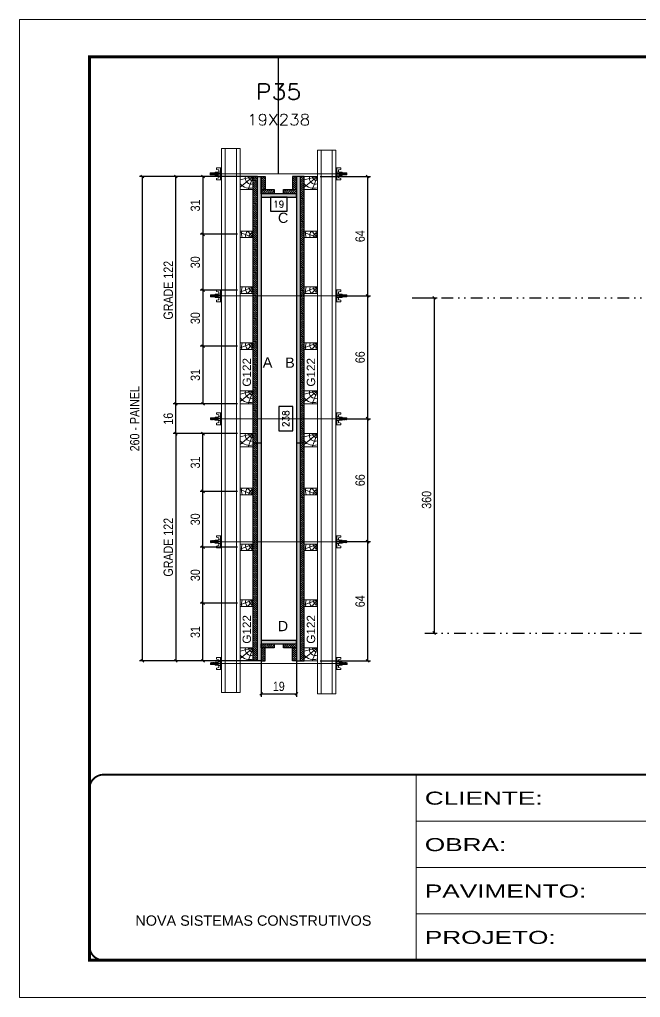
# Model space of a CAD drawing. Extents: x 2949 to 9203, y -16089 to 12527.
# Drawn here: x 6133 to 6799, y -10346 to -9296 of the extents above; entities that cross this region are included whole.
import ezdxf
from ezdxf.enums import TextEntityAlignment as Align

# ---------------------------------------------------------------- set-up
doc = ezdxf.new("R2010")
doc.units = 0
for name, pattern in [('CONTINUO', [0]), ('DASHED', [0.75, 0.5, -0.25]), ('DIVIDE2', [0.625, 0.25, -0.125, 0, -0.125, 0, -0.125]), ('HIDDEN', [0.375, 0.25, -0.125])]:
    doc.linetypes.add(name, pattern=pattern)
for name, color, linetype in [('CHAPA', 1, 'Continuous'), ('COTA', 241, 'Continuous'), ('Cota Seção (2x)', 4, 'Continuous'), ('cotas', 4, 'Continuous'), ('MEIO_PONT', 93, 'Continuous'), ('Nível', 160, 'Continuous'), ('Painéis', 200, 'Continuous'), ('SARRAFO', 251, 'Continuous'), ('Texto de Titulo', 7, 'Continuous'), ('Texto Qtd Sarr', 242, 'Continuous'), ('TEXTO_GERAL', 7, 'Continuous')]:
    doc.layers.add(name, color=color, linetype=linetype)
for name, color, linetype, lineweight in [('Folhas', 255, 'Continuous', 9), ('Hachura', 251, 'Continuous', 9), ('Madeira', 126, 'Continuous', 18), ('Perfil Metálico', 224, 'Continuous', 18), ('SARRAFO DE PRESSAO', 251, 'DASHED', 9), ('Texto Seção', 7, 'Continuous', 15)]:
    doc.layers.add(name, color=color, linetype=linetype, lineweight=lineweight)
doc.styles.add('ARIAL', font='arial.ttf')
doc.styles.add('COTA TECNICA', font='techl___.ttf', dxfattribs={"height": 10})
doc.styles.add('COTA TECNICA 2X', font='techl___.ttf', dxfattribs={"height": 10})
doc.styles.add('ROMANS', font='romans.shx')
doc.styles.add('SANSSERIF', font='sas_____.pfb')
doc.styles.add('Tecnologia', font='')
doc.styles.get('Tecnologia').set_extended_font_data('Forgotten Futurist')
doc.dimstyles.new('PAINEL', dxfattribs={"dimtxt": 10, "dimasz": 3, "dimexe": 3, "dimexo": 3, "dimgap": 3, "dimtad": 1, "dimdec": 1, "dimzin": 12, "dimdsep": 46, "dimtxsty": 'COTA TECNICA', "dimblk1": 'OBLIQUE', "dimblk2": 'OBLIQUE', "dimsah": 1, "dimcen": 0.9, "dimclrd": 4, "dimclre": 4, "dimclrt": 240, "dimadec": 1, "dimazin": 3, "dimtfac": 1, "dimtdec": 1, "dimtmove": 0, "dimatfit": 3, "dimfxl": 1, "dimtolj": 1, "dimtzin": 12, "dimarcsym": 0})
doc.dimstyles.new('SECAO PILAR', dxfattribs={"dimtxt": 10, "dimasz": 3, "dimexe": 3, "dimexo": 3, "dimgap": 3, "dimtad": 1, "dimdec": 1, "dimlfac": 0.5, "dimzin": 12, "dimdsep": 46, "dimtxsty": 'COTA TECNICA 2X', "dimblk1": 'OBLIQUE', "dimblk2": 'OBLIQUE', "dimsah": 1, "dimcen": 0.9, "dimclrd": 256, "dimclre": 256, "dimclrt": 256, "dimadec": 1, "dimazin": 3, "dimtfac": 1, "dimtdec": 1, "dimtmove": 0, "dimatfit": 3, "dimfxl": 1, "dimtolj": 1, "dimtzin": 12, "dimarcsym": 0})
doc.dimstyles.new('SECÇÃO 2', dxfattribs={"dimtxt": 7, "dimasz": 6, "dimexe": 0.18, "dimexo": 2, "dimgap": -4, "dimtad": 3, "dimdec": 1, "dimlfac": 0.5, "dimzin": 12, "dimdsep": 46, "dimtxsty": 'ROMANS', "dimblk": 'ARCHTICK', "dimcen": 0.09, "dimse1": 1, "dimse2": 1, "dimsd1": 1, "dimsd2": 1, "dimclrd": 180, "dimclre": 5, "dimclrt": 1, "dimadec": 0, "dimazin": 3, "dimtfac": 1, "dimtdec": 1, "dimtofl": 0, "dimtmove": 0, "dimatfit": 3, "dimldrblk": 'ARCHTICK', "dimfxl": 1, "dimtolj": 1, "dimtzin": 0, "dimarcsym": 0})
pattern_1 = [(135, (-16499.8511, -340.8709), (-1.12253202, -1.12253202), [])]
pattern_2 = [(135, (-16508.2511, -475.8907), (-1.12253202, -1.12253202), [])]

# ---------------------------------------------------------------- blocks, each defined once
blk = doc.blocks.new('9999999999')
at = {"color": 30, "linetype": 'CONTINUO'}
for p, q in [((98564.6, 34230.2), (98564.6, 34429.4)), ((98564.6, 34379.6), (99584, 34379.6)), ((98564.6, 34329.8), (99488, 34329.8)), ((98564.6, 34280), (99488, 34280))]:
    blk.add_line(p, q, dxfattribs=at)
at = {"color": 30, "linetype": 'CONTINUO', "const_width": 2}
blk.add_lwpolyline([(99584, 34230.2), (99584, 34414.4, 0.414214), (99569, 34429.4), (98229, 34429.4, 0.414214), (98214, 34414.4), (98214, 34245.2, 0.414214), (98229, 34230.2), (99584, 34230.2)], format="xyb", dxfattribs=at)
at = {"layer": 'Folhas'}
blk.add_lwpolyline([(98139, 34190.2), (99624, 34190.2), (99624, 35240.2), (98139, 35240.2)], close=True, dxfattribs=at)
at = {"layer": 'Folhas', "color": 30, "const_width": 3}
blk.add_lwpolyline([(98214, 34230.2), (99584, 34230.2), (99584, 35200.2), (98214, 35200.2)], close=True, dxfattribs=at)
at = {"color": 7, "linetype": 'Continuous', "ltscale": 5, "style": 'ARIAL'}
blk.add_text('NOVA SISTEMAS CONSTRUTIVOS', height=11.059, dxfattribs=at).set_placement((98263.2, 34267.2))
at = {"layer": 'Folhas', "color": 7, "style": 'Tecnologia', "width": 1.5}
for s, p in [('CLIENTE:', (98573.7, 34397.2)), ('OBRA:', (98573.7, 34347.3)), ('PAVIMENTO:', (98573.7, 34297.5)), ('PROJETO:', (98573.7, 34247.7))]:
    blk.add_text(s, height=14, dxfattribs=at).set_placement(p)
blk = doc.blocks.new('titulo1')
at = {"layer": 'Defpoints', "color": 252, "linetype": 'HIDDEN', "ltscale": 2}
blk.add_line((0, 0), (0, 125), dxfattribs=at)
at = {"layer": 'Defpoints', "style": 'ROMANS', "oblique": 15}
blk.add_attdef('FOLHA', text='', height=10, dxfattribs=at).set_placement((0, 15.6), align=Align.MIDDLE_CENTER)
at = {"layer": 'Texto Qtd Sarr', "color": 3, "style": 'ROMANS', "oblique": 15}
for tag, height, p in [('TITULO', 17, (0, 71.4)), ('SEÇÃO', 12, (0, 41.5))]:
    blk.add_attdef(tag, text='', height=height, dxfattribs=at).set_placement(p, align=Align.MIDDLE_CENTER)
blk = doc.blocks.new('*D2625')
at = {"layer": 'Cota Seção (2x)', "color": 180, "lineweight": -2, "transparency": 16777216}
for p, q in [((6419.6, -9487), (6401.6, -9487)), ((6401.6, -9487), (6401.6, -9502)), ((6419.6, -9502), (6419.6, -9487)), ((6401.6, -9502), (6419.6, -9502))]:
    blk.add_line(p, q, dxfattribs=at)
at = {"layer": 'Defpoints', "color": 0, "transparency": 16777216}
for p in [(6391.6, -9504.1), (6391.6, -9506), (6429.6, -9504.1)]:
    blk.add_point(p, dxfattribs=at)
at = {"layer": 'Cota Seção (2x)', "color": 1, "transparency": 16777216, "insert": (6410.6, -9494.5), "char_height": 7, "attachment_point": 5, "style": 'ROMANS'}
blk.add_mtext('\\A1;19', dxfattribs=at)
blk = doc.blocks.new('_ArchTick')
at = {"color": 0, "linetype": 'ByBlock', "const_width": 0.15}
blk.add_lwpolyline([(-0.5, -0.5), (0.5, 0.5)], dxfattribs=at)
blk = doc.blocks.new('_Oblique')
at = {"color": 0, "linetype": 'ByBlock', "lineweight": -2}
blk.add_line((-0.5, -0.5), (0.5, 0.5), dxfattribs=at)
blk = doc.blocks.new('*D2626')
at = {"layer": 'COTA', "lineweight": -2, "transparency": 16777216}
for p, q in [((6387.9, -9464.8), (6261.2, -9464.8)), ((6264.2, -9464.8), (6264.2, -9984.8)), ((6387.9, -9984.8), (6261.2, -9984.8))]:
    blk.add_line(p, q, dxfattribs=at)
at = {"layer": 'Defpoints', "color": 0, "transparency": 16777216}
for p in [(6390.9, -9464.8), (6264.2, -9984.8), (6390.9, -9984.8)]:
    blk.add_point(p, dxfattribs=at)
at = {"layer": 'COTA', "lineweight": -2, "transparency": 16777216, "xscale": 3, "yscale": 3, "zscale": 3}
for p, rotation in [((6264.2, -9464.8), 90), ((6264.2, -9984.8), 270)]:
    blk.add_blockref('_Oblique', p, dxfattribs=dict(at, rotation=rotation))
at = {"layer": 'COTA', "transparency": 16777216, "insert": (6256.1, -9724.8), "char_height": 10, "attachment_point": 5, "rotation": 90, "style": 'COTA TECNICA 2X'}
blk.add_mtext('\\A1;260 - PAINEL', dxfattribs=at)
blk = doc.blocks.new('C')
at = {"layer": 'Hachura', "color": 0}
for p, q in [((0, 3.22), (0, -3.22)), ((0.45, 3.22), (0, 3.22)), ((0.46, 3.16), (0, 3.16)), ((0.46, 3.05), (0, 3.05)), ((0.46, 2.88), (0, 2.88)), ((0, 2.75), (0, -1.16)), ((0.46, 2.65), (0, 2.65)), ((0.46, 2.23), (0, 2.23)), ((0.46, 1.51), (0, 1.51)), ((0.39, 0.49), (0.17, 0.49)), ((0.45, -3.23), (0.45, 3.22)), ((0.45, 3.22), (2.58, 3.22)), ((1.74, 0.97), (0.45, 0.97)), ((1.45, 0.1), (0.45, 0.1)), ((1.35, 1.94), (1.35, 0.96)), ((2.58, 2.39), (1.47, 2.09)), ((1.74, -0.97), (1.74, 0.97)), ((1.74, 0.97), (1.74, 0.84)), ((1.74, 0.97), (1.74, 0.84)), ((1.74, 0.84), (3.35, 0.84)), ((3.35, 0.45), (1.74, 0.45)), ((2.58, 3.22), (2.58, 2.39)), ((3.32, 0.84), (3.32, -0.84)), ((3.35, 0.84), (3.35, -0.84)), ((3.68, 0.45), (3.35, 0.45)), ((3.84, -0.52), (3.35, 0.45)), ((3.35, 0.06), (3.67, -0.57)), ((3.68, 0.45), (4.16, -0.52)), ((3.72, 0.5), (4.25, -0.57)), ((4.37, -0.55), (3.83, 0.53)), ((4.15, 0.45), (3.93, 0.45)), ((4.42, -0.52), (3.93, 0.45)), ((4.15, 0.45), (4.26, 0.45)), ((4.26, 0.45), (4.74, -0.52)), ((4.3, 0.5), (4.83, -0.57)), ((4.95, -0.55), (4.41, 0.53)), ((4.51, 0.45), (4.84, 0.45)), ((5, -0.52), (4.51, 0.45)), ((4.84, 0.45), (5.32, -0.52)), ((4.88, 0.5), (5.41, -0.57)), ((5.53, -0.55), (4.99, 0.53)), ((5.58, -0.52), (5.09, 0.45)), ((5.42, 0.45), (5.09, 0.45)), ((5.58, -0.52), (5.09, 0.45)), ((5.42, 0.45), (5.74, -0.19)), ((5.46, 0.5), (5.74, -0.07)), ((5.74, 0.19), (5.57, 0.53)), ((5.74, 0.32), (5.68, 0.45)), ((5.68, 0.45), (5.74, 0.45)), ((5.74, 0.45), (5.9, 0.29)), ((5.74, 0.45), (5.74, -0.52)), ((5.9, -0.36), (5.9, 0.29)), ((0.45, 0), (0, 0)), ((0.46, -1.52), (0, -1.52)), ((0.46, -2.23), (0, -2.23)), ((0.46, -2.65), (0, -2.65)), ((0.46, -2.88), (0, -2.88)), ((0.46, -3.05), (0, -3.05)), ((0.46, -3.16), (0, -3.16)), ((0, -3.22), (2.57, -3.22)), ((0.08, -0.48), (0.29, -0.48)), ((0.29, -0.48), (0.4, -0.48)), ((0.45, 0), (0.45, -0.97)), ((0.45, -0.16), (1.45, -0.16)), ((0.45, -0.65), (0.45, -0.32)), ((0.45, -3.23), (0.45, -0.65)), ((0.45, -0.97), (1.74, -0.97)), ((1.35, -1.94), (1.35, -0.97)), ((2.58, -2.39), (1.47, -2.1)), ((3.35, -0.32), (1.74, -0.32)), ((3.35, -0.84), (1.74, -0.84)), ((2.58, -3.23), (2.58, -2.39)), ((3.35, -0.07), (3.58, -0.52)), ((3.35, -0.52), (3.58, -0.52)), ((3.84, -0.52), (4.16, -0.52)), ((4.42, -0.52), (4.74, -0.52)), ((4.63, -0.52), (4.74, -0.52)), ((5, -0.52), (5.32, -0.52)), ((5.58, -0.52), (5.74, -0.52)), ((5.74, -0.52), (5.9, -0.36)), ((5.74, -0.52), (5.74, -0.52))]:
    blk.add_line(p, q, dxfattribs=at)
for centre, radius, start, end in [((1.52, 1.94), 0.161, 104.7436, 180), ((1.44, -0.03), 0.129, 272.695, 87.305), ((3.81, 0.39), 0.143, 25.5688, 154.4312), ((4.39, 0.39), 0.143, 25.5688, 154.4312), ((4.97, 0.39), 0.143, 25.5688, 154.4312), ((5.55, 0.39), 0.143, 25.5688, 154.4312), ((0.17, -0.37), 0.174, 221.744, 317.8592), ((1.52, -1.94), 0.161, 180, 255.2564), ((3.71, -0.4), 0.174, 222.1408, 318.256), ((4.29, -0.4), 0.174, 222.1408, 318.256), ((4.87, -0.4), 0.174, 222.1408, 318.256), ((5.45, -0.4), 0.174, 222.1408, 318.256), ((5.61, -0.4), 0.174, 317.8592, 318.256)]:
    blk.add_arc(centre, radius, start, end, dxfattribs=at)
blk = doc.blocks.new('PONTALETE')
at = {"layer": 'Madeira'}
for q in [(2.71, 7), (7, 5.76), (7, 1.74)]:
    blk.add_line((0, 0), q, dxfattribs=at)
blk.add_lwpolyline([(0, 0), (7, 0), (7, 7), (0, 7)], close=True, dxfattribs=at)
for centre, radius, start, end in [((2.04, 0.06), 6.23, 37.2818, 109.0913), ((1.09, 0.9), 3.19, 343.603, 109.9847), ((-0.21, -0.78), 3.09, 14.6322, 86.0383)]:
    blk.add_arc(centre, radius, start, end, dxfattribs=at)
blk = doc.blocks.new('MEIO PONTALETE')
at = {"layer": 'Madeira'}
for q in [(2.71, 7), (3.5, 2.88), (3.5, 0.87)]:
    blk.add_line((0, 0), q, dxfattribs=at)
blk.add_lwpolyline([(0, 0), (3.5, 0), (3.5, 7), (0, 7)], close=True, dxfattribs=at)
for centre, radius, start, end in [((2.04, 0.06), 6.23, 76.4499, 109.0913), ((1.09, 0.9), 3.19, 40.9063, 109.9847), ((-0.21, -0.78), 3.09, 14.6322, 86.0383)]:
    blk.add_arc(centre, radius, start, end, dxfattribs=at)
blk = doc.blocks.new('*D2657')
at = {"layer": 'COTA', "lineweight": -2, "transparency": 16777216}
for p, q in [((6366.2, -9464.8), (6326.3, -9464.8)), ((6329.3, -9464.8), (6329.3, -9526.8)), ((6366.2, -9526.8), (6326.3, -9526.8))]:
    blk.add_line(p, q, dxfattribs=at)
at = {"layer": 'Defpoints', "color": 0, "transparency": 16777216}
for p in [(6369.2, -9464.8), (6329.3, -9526.8), (6369.2, -9526.8)]:
    blk.add_point(p, dxfattribs=at)
at = {"layer": 'COTA', "lineweight": -2, "transparency": 16777216, "xscale": 3, "yscale": 3, "zscale": 3}
for p, rotation in [((6329.3, -9464.8), 90), ((6329.3, -9526.8), 270)]:
    blk.add_blockref('_Oblique', p, dxfattribs=dict(at, rotation=rotation))
at = {"layer": 'COTA', "transparency": 16777216, "insert": (6321.1, -9495.8), "char_height": 10, "attachment_point": 5, "rotation": 90, "style": 'COTA TECNICA 2X'}
blk.add_mtext('\\A1;31', dxfattribs=at)
blk = doc.blocks.new('*D2658')
at = {"layer": 'COTA', "lineweight": -2, "transparency": 16777216}
for p, q in [((6366.2, -9526.8), (6326.3, -9526.8)), ((6329.3, -9526.8), (6329.3, -9586.8)), ((6366.2, -9586.8), (6326.3, -9586.8))]:
    blk.add_line(p, q, dxfattribs=at)
at = {"layer": 'Defpoints', "color": 0, "transparency": 16777216}
for p in [(6369.2, -9526.8), (6329.3, -9586.8), (6369.2, -9586.8)]:
    blk.add_point(p, dxfattribs=at)
at = {"layer": 'COTA', "lineweight": -2, "transparency": 16777216, "xscale": 3, "yscale": 3, "zscale": 3}
for p, rotation in [((6329.3, -9526.8), 90), ((6329.3, -9586.8), 270)]:
    blk.add_blockref('_Oblique', p, dxfattribs=dict(at, rotation=rotation))
at = {"layer": 'COTA', "transparency": 16777216, "insert": (6321.1, -9556.8), "char_height": 10, "attachment_point": 5, "rotation": 90, "style": 'COTA TECNICA 2X'}
blk.add_mtext('\\A1;30', dxfattribs=at)
blk = doc.blocks.new('*D2659')
at = {"layer": 'COTA', "lineweight": -2, "transparency": 16777216}
for p, q in [((6366.2, -9586.8), (6326.3, -9586.8)), ((6329.3, -9586.8), (6329.3, -9646.8)), ((6366.2, -9646.8), (6326.3, -9646.8))]:
    blk.add_line(p, q, dxfattribs=at)
at = {"layer": 'Defpoints', "color": 0, "transparency": 16777216}
for p in [(6369.2, -9586.8), (6329.3, -9646.8), (6369.2, -9646.8)]:
    blk.add_point(p, dxfattribs=at)
at = {"layer": 'COTA', "lineweight": -2, "transparency": 16777216, "xscale": 3, "yscale": 3, "zscale": 3}
for p, rotation in [((6329.3, -9586.8), 90), ((6329.3, -9646.8), 270)]:
    blk.add_blockref('_Oblique', p, dxfattribs=dict(at, rotation=rotation))
at = {"layer": 'COTA', "transparency": 16777216, "insert": (6321.1, -9616.8), "char_height": 10, "attachment_point": 5, "rotation": 90, "style": 'COTA TECNICA 2X'}
blk.add_mtext('\\A1;30', dxfattribs=at)
blk = doc.blocks.new('*D2660')
at = {"layer": 'COTA', "lineweight": -2, "transparency": 16777216}
for p, q in [((6366.2, -9646.8), (6326.3, -9646.8)), ((6329.3, -9646.8), (6329.3, -9708.8)), ((6366.2, -9708.8), (6326.3, -9708.8))]:
    blk.add_line(p, q, dxfattribs=at)
at = {"layer": 'Defpoints', "color": 0, "transparency": 16777216}
for p in [(6369.2, -9646.8), (6329.3, -9708.8), (6369.2, -9708.8)]:
    blk.add_point(p, dxfattribs=at)
at = {"layer": 'COTA', "lineweight": -2, "transparency": 16777216, "xscale": 3, "yscale": 3, "zscale": 3}
for p, rotation in [((6329.3, -9646.8), 90), ((6329.3, -9708.8), 270)]:
    blk.add_blockref('_Oblique', p, dxfattribs=dict(at, rotation=rotation))
at = {"layer": 'COTA', "transparency": 16777216, "insert": (6321.1, -9677.8), "char_height": 10, "attachment_point": 5, "rotation": 90, "style": 'COTA TECNICA 2X'}
blk.add_mtext('\\A1;31', dxfattribs=at)
blk = doc.blocks.new('*D2661')
at = {"layer": 'COTA', "lineweight": -2, "transparency": 16777216}
for p, q in [((6366.2, -9464.8), (6297.2, -9464.8)), ((6300.2, -9708.8), (6300.2, -9464.8)), ((6366.2, -9708.8), (6297.2, -9708.8))]:
    blk.add_line(p, q, dxfattribs=at)
at = {"layer": 'Defpoints', "color": 0, "transparency": 16777216}
for p in [(6300.2, -9464.8), (6369.2, -9464.8), (6369.2, -9708.8)]:
    blk.add_point(p, dxfattribs=at)
at = {"layer": 'COTA', "lineweight": -2, "transparency": 16777216, "xscale": 3, "yscale": 3, "zscale": 3}
for p, rotation in [((6300.2, -9464.8), 90), ((6300.2, -9708.8), 270)]:
    blk.add_blockref('_Oblique', p, dxfattribs=dict(at, rotation=rotation))
at = {"layer": 'COTA', "transparency": 16777216, "insert": (6292.1, -9586.8), "char_height": 10, "attachment_point": 5, "rotation": 90, "style": 'COTA TECNICA 2X'}
blk.add_mtext('\\A1;GRADE 122', dxfattribs=at)
blk = doc.blocks.new('*D2627')
at = {"layer": 'COTA', "lineweight": -2, "transparency": 16777216}
for p, q in [((6366.2, -9922.8), (6326.3, -9922.8)), ((6329.3, -9984.8), (6329.3, -9922.8)), ((6366.2, -9984.8), (6326.3, -9984.8))]:
    blk.add_line(p, q, dxfattribs=at)
at = {"layer": 'Defpoints', "color": 0, "transparency": 16777216}
for p in [(6329.3, -9922.8), (6369.2, -9922.8), (6369.2, -9984.8)]:
    blk.add_point(p, dxfattribs=at)
at = {"layer": 'COTA', "lineweight": -2, "transparency": 16777216, "xscale": 3, "yscale": 3, "zscale": 3}
for p, rotation in [((6329.3, -9922.8), 90), ((6329.3, -9984.8), 270)]:
    blk.add_blockref('_Oblique', p, dxfattribs=dict(at, rotation=rotation))
at = {"layer": 'COTA', "transparency": 16777216, "insert": (6321.1, -9953.8), "char_height": 10, "attachment_point": 5, "rotation": 90, "style": 'COTA TECNICA 2X'}
blk.add_mtext('\\A1;31', dxfattribs=at)
blk = doc.blocks.new('*D2628')
at = {"layer": 'COTA', "lineweight": -2, "transparency": 16777216}
for p, q in [((6366.2, -9862.8), (6326.3, -9862.8)), ((6329.3, -9922.8), (6329.3, -9862.8)), ((6366.2, -9922.8), (6326.3, -9922.8))]:
    blk.add_line(p, q, dxfattribs=at)
at = {"layer": 'Defpoints', "color": 0, "transparency": 16777216}
for p in [(6329.3, -9862.8), (6369.2, -9862.8), (6369.2, -9922.8)]:
    blk.add_point(p, dxfattribs=at)
at = {"layer": 'COTA', "lineweight": -2, "transparency": 16777216, "xscale": 3, "yscale": 3, "zscale": 3}
for p, rotation in [((6329.3, -9862.8), 90), ((6329.3, -9922.8), 270)]:
    blk.add_blockref('_Oblique', p, dxfattribs=dict(at, rotation=rotation))
at = {"layer": 'COTA', "transparency": 16777216, "insert": (6321.1, -9892.8), "char_height": 10, "attachment_point": 5, "rotation": 90, "style": 'COTA TECNICA 2X'}
blk.add_mtext('\\A1;30', dxfattribs=at)
blk = doc.blocks.new('*D2629')
at = {"layer": 'COTA', "lineweight": -2, "transparency": 16777216}
for p, q in [((6366.2, -9802.8), (6326.3, -9802.8)), ((6329.3, -9862.8), (6329.3, -9802.8)), ((6366.2, -9862.8), (6326.3, -9862.8))]:
    blk.add_line(p, q, dxfattribs=at)
at = {"layer": 'Defpoints', "color": 0, "transparency": 16777216}
for p in [(6329.3, -9802.8), (6369.2, -9802.8), (6369.2, -9862.8)]:
    blk.add_point(p, dxfattribs=at)
at = {"layer": 'COTA', "lineweight": -2, "transparency": 16777216, "xscale": 3, "yscale": 3, "zscale": 3}
for p, rotation in [((6329.3, -9802.8), 90), ((6329.3, -9862.8), 270)]:
    blk.add_blockref('_Oblique', p, dxfattribs=dict(at, rotation=rotation))
at = {"layer": 'COTA', "transparency": 16777216, "insert": (6321.1, -9832.8), "char_height": 10, "attachment_point": 5, "rotation": 90, "style": 'COTA TECNICA 2X'}
blk.add_mtext('\\A1;30', dxfattribs=at)
blk = doc.blocks.new('*D2630')
at = {"layer": 'COTA', "lineweight": -2, "transparency": 16777216}
for p, q in [((6366.2, -9740.8), (6326.3, -9740.8)), ((6329.3, -9802.8), (6329.3, -9740.8)), ((6366.2, -9802.8), (6326.3, -9802.8))]:
    blk.add_line(p, q, dxfattribs=at)
at = {"layer": 'Defpoints', "color": 0, "transparency": 16777216}
for p in [(6329.3, -9740.8), (6369.2, -9740.8), (6369.2, -9802.8)]:
    blk.add_point(p, dxfattribs=at)
at = {"layer": 'COTA', "lineweight": -2, "transparency": 16777216, "xscale": 3, "yscale": 3, "zscale": 3}
for p, rotation in [((6329.3, -9740.8), 90), ((6329.3, -9802.8), 270)]:
    blk.add_blockref('_Oblique', p, dxfattribs=dict(at, rotation=rotation))
at = {"layer": 'COTA', "transparency": 16777216, "insert": (6321.1, -9771.8), "char_height": 10, "attachment_point": 5, "rotation": 90, "style": 'COTA TECNICA 2X'}
blk.add_mtext('\\A1;31', dxfattribs=at)
blk = doc.blocks.new('*D2631')
at = {"layer": 'COTA', "lineweight": -2, "transparency": 16777216}
for p, q in [((6366.2, -9740.8), (6297.2, -9740.8)), ((6300.2, -9740.8), (6300.2, -9984.8)), ((6366.2, -9984.8), (6297.2, -9984.8))]:
    blk.add_line(p, q, dxfattribs=at)
at = {"layer": 'Defpoints', "color": 0, "transparency": 16777216}
for p in [(6369.2, -9740.8), (6300.2, -9984.8), (6369.2, -9984.8)]:
    blk.add_point(p, dxfattribs=at)
at = {"layer": 'COTA', "lineweight": -2, "transparency": 16777216, "xscale": 3, "yscale": 3, "zscale": 3}
for p, rotation in [((6300.2, -9740.8), 90), ((6300.2, -9984.8), 270)]:
    blk.add_blockref('_Oblique', p, dxfattribs=dict(at, rotation=rotation))
at = {"layer": 'COTA', "transparency": 16777216, "insert": (6292.1, -9862.8), "char_height": 10, "attachment_point": 5, "rotation": 90, "style": 'COTA TECNICA 2X'}
blk.add_mtext('\\A1;GRADE 122', dxfattribs=at)
blk = doc.blocks.new('*D2662')
at = {"layer": 'COTA', "lineweight": -2, "transparency": 16777216}
for p, q in [((6366.2, -9708.8), (6297.2, -9708.8)), ((6300.2, -9740.8), (6300.2, -9708.8)), ((6366.2, -9740.8), (6297.2, -9740.8))]:
    blk.add_line(p, q, dxfattribs=at)
at = {"layer": 'Defpoints', "color": 0, "transparency": 16777216}
for p in [(6300.2, -9708.8), (6369.2, -9708.8), (6369.2, -9740.8)]:
    blk.add_point(p, dxfattribs=at)
at = {"layer": 'COTA', "lineweight": -2, "transparency": 16777216, "xscale": 3, "yscale": 3, "zscale": 3}
for p, rotation in [((6300.2, -9708.8), 90), ((6300.2, -9740.8), 270)]:
    blk.add_blockref('_Oblique', p, dxfattribs=dict(at, rotation=rotation))
at = {"layer": 'COTA', "transparency": 16777216, "insert": (6292.1, -9724.8), "char_height": 10, "attachment_point": 5, "rotation": 90, "style": 'COTA TECNICA 2X'}
blk.add_mtext('\\A1;16', dxfattribs=at)
blk = doc.blocks.new('*D2663')
at = {"layer": 'COTA', "lineweight": -2, "transparency": 16777216}
for p, q in [((6481.5, -9856.8), (6509, -9856.8)), ((6506, -9984.8), (6506, -9856.8)), ((6455, -9984.8), (6509, -9984.8))]:
    blk.add_line(p, q, dxfattribs=at)
at = {"layer": 'Defpoints', "color": 0, "transparency": 16777216}
for p in [(6478.5, -9856.8), (6506, -9856.8), (6452, -9984.8)]:
    blk.add_point(p, dxfattribs=at)
at = {"layer": 'COTA', "lineweight": -2, "transparency": 16777216, "xscale": 3, "yscale": 3, "zscale": 3}
for p, rotation in [((6506, -9856.8), 90), ((6506, -9984.8), 270)]:
    blk.add_blockref('_Oblique', p, dxfattribs=dict(at, rotation=rotation))
at = {"layer": 'COTA', "transparency": 16777216, "insert": (6497.9, -9920.8), "char_height": 10, "attachment_point": 5, "rotation": 90, "style": 'COTA TECNICA 2X'}
blk.add_mtext('\\A1;64', dxfattribs=at)
blk = doc.blocks.new('*D2664')
at = {"layer": 'COTA', "lineweight": -2, "transparency": 16777216}
for p, q in [((6474.9, -9724.8), (6509, -9724.8)), ((6506, -9856.8), (6506, -9724.8)), ((6481.5, -9856.8), (6509, -9856.8))]:
    blk.add_line(p, q, dxfattribs=at)
at = {"layer": 'Defpoints', "color": 0, "transparency": 16777216}
for p in [(6471.9, -9724.8), (6506, -9724.8), (6478.5, -9856.8)]:
    blk.add_point(p, dxfattribs=at)
at = {"layer": 'COTA', "lineweight": -2, "transparency": 16777216, "xscale": 3, "yscale": 3, "zscale": 3}
for p, rotation in [((6506, -9724.8), 90), ((6506, -9856.8), 270)]:
    blk.add_blockref('_Oblique', p, dxfattribs=dict(at, rotation=rotation))
at = {"layer": 'COTA', "transparency": 16777216, "insert": (6497.9, -9790.8), "char_height": 10, "attachment_point": 5, "rotation": 90, "style": 'COTA TECNICA 2X'}
blk.add_mtext('\\A1;66', dxfattribs=at)
blk = doc.blocks.new('*D2665')
at = {"layer": 'COTA', "lineweight": -2, "transparency": 16777216}
for p, q in [((6474.9, -9592.8), (6509, -9592.8)), ((6506, -9724.8), (6506, -9592.8)), ((6474.9, -9724.8), (6509, -9724.8))]:
    blk.add_line(p, q, dxfattribs=at)
at = {"layer": 'Defpoints', "color": 0, "transparency": 16777216}
for p in [(6471.9, -9592.8), (6506, -9592.8), (6471.9, -9724.8)]:
    blk.add_point(p, dxfattribs=at)
at = {"layer": 'COTA', "lineweight": -2, "transparency": 16777216, "xscale": 3, "yscale": 3, "zscale": 3}
for p, rotation in [((6506, -9592.8), 90), ((6506, -9724.8), 270)]:
    blk.add_blockref('_Oblique', p, dxfattribs=dict(at, rotation=rotation))
at = {"layer": 'COTA', "transparency": 16777216, "insert": (6497.9, -9658.8), "char_height": 10, "attachment_point": 5, "rotation": 90, "style": 'COTA TECNICA 2X'}
blk.add_mtext('\\A1;66', dxfattribs=at)
blk = doc.blocks.new('*D2666')
at = {"layer": 'COTA', "lineweight": -2, "transparency": 16777216}
for p, q in [((6455, -9464.8), (6509, -9464.8)), ((6506, -9592.8), (6506, -9464.8)), ((6474.9, -9592.8), (6509, -9592.8))]:
    blk.add_line(p, q, dxfattribs=at)
at = {"layer": 'Defpoints', "color": 0, "transparency": 16777216}
for p in [(6452, -9464.8), (6506, -9464.8), (6471.9, -9592.8)]:
    blk.add_point(p, dxfattribs=at)
at = {"layer": 'COTA', "lineweight": -2, "transparency": 16777216, "xscale": 3, "yscale": 3, "zscale": 3}
for p, rotation in [((6506, -9464.8), 90), ((6506, -9592.8), 270)]:
    blk.add_blockref('_Oblique', p, dxfattribs=dict(at, rotation=rotation))
at = {"layer": 'COTA', "transparency": 16777216, "insert": (6497.9, -9528.8), "char_height": 10, "attachment_point": 5, "rotation": 90, "style": 'COTA TECNICA 2X'}
blk.add_mtext('\\A1;64', dxfattribs=at)
blk = doc.blocks.new('*D2667')
at = {"layer": 'COTA', "lineweight": -2, "transparency": 16777216}
for p, q in [((6391.6, -9969.4), (6391.6, -10023.3)), ((6429.6, -9969.4), (6429.6, -10023.3)), ((6391.6, -10020.3), (6429.6, -10020.3))]:
    blk.add_line(p, q, dxfattribs=at)
at = {"layer": 'Defpoints', "color": 0, "transparency": 16777216}
for p in [(6391.6, -9966.4), (6429.6, -9966.4), (6429.6, -10020.3)]:
    blk.add_point(p, dxfattribs=at)
at = {"layer": 'COTA', "lineweight": -2, "transparency": 16777216, "xscale": 3, "yscale": 3, "zscale": 3, "rotation": 180}
blk.add_blockref('_Oblique', (6391.6, -10020.3), dxfattribs=at)
at = {"layer": 'COTA', "lineweight": -2, "transparency": 16777216, "xscale": 3, "yscale": 3, "zscale": 3}
blk.add_blockref('_Oblique', (6429.6, -10020.3), dxfattribs=at)
at = {"layer": 'COTA', "transparency": 16777216, "insert": (6410.6, -10012.2), "char_height": 10, "attachment_point": 5, "style": 'COTA TECNICA 2X'}
blk.add_mtext('\\A1;19', dxfattribs=at)
blk = doc.blocks.new('*D2632')
at = {"layer": 'COTA', "color": 180, "lineweight": -2, "transparency": 16777216}
for p, q in [((6425.6, -9711.8), (6410.6, -9711.8)), ((6410.6, -9711.8), (6410.6, -9737.8)), ((6425.6, -9737.8), (6425.6, -9711.8)), ((6410.6, -9737.8), (6425.6, -9737.8))]:
    blk.add_line(p, q, dxfattribs=at)
at = {"layer": 'Defpoints', "color": 0, "transparency": 16777216}
for p in [(6429.6, -9486.8), (6429.6, -9962.8), (6429.6, -9962.8)]:
    blk.add_point(p, dxfattribs=at)
at = {"layer": 'COTA', "color": 1, "transparency": 16777216, "insert": (6418.1, -9724.8), "char_height": 7, "attachment_point": 5, "rotation": 90, "style": 'ROMANS'}
blk.add_mtext('\\A1;238', dxfattribs=at)
blk = doc.blocks.new('*D2640')
at = {"layer": 'cotas', "color": 4, "linetype": 'ByBlock', "lineweight": -2, "transparency": 16777216}
for p, q in [((6556.7, -9594.9), (6580.4, -9594.9)), ((6577.4, -9594.9), (6577.4, -9954.9)), ((6570.2, -9954.9), (6580.4, -9954.9))]:
    blk.add_line(p, q, dxfattribs=at)
at = {"layer": 'Defpoints', "color": 0, "linetype": 'ByBlock', "transparency": 16777216}
for p in [(6553.7, -9594.9), (6567.2, -9954.9), (6577.4, -9954.9)]:
    blk.add_point(p, dxfattribs=at)
at = {"layer": 'cotas', "color": 4, "linetype": 'ByBlock', "lineweight": -2, "transparency": 16777216, "xscale": 3, "yscale": 3, "zscale": 3}
for p, rotation in [((6577.4, -9594.9), 90), ((6577.4, -9954.9), 270)]:
    blk.add_blockref('_Oblique', p, dxfattribs=dict(at, rotation=rotation))
at = {"layer": 'cotas', "color": 240, "linetype": 'ByBlock', "transparency": 16777216, "insert": (6569.2, -9811.9), "char_height": 10, "attachment_point": 5, "rotation": 90, "style": 'COTA TECNICA'}
blk.add_mtext('\\A1;360', dxfattribs=at)

msp = doc.modelspace()

# ---------------------------------------------------------------- hatches: boundary and pattern name
at = {"layer": 'Hachura'}
h = msp.add_hatch(dxfattribs=at)
h.set_pattern_fill('ANSI31', color=256, scale=0.5, angle=450, style=0)
h.set_pattern_definition(pattern_2)
h.paths.add_polyline_path([(6383.16, -9464.82), (6387.56, -9464.82), (6387.56, -9984.84), (6383.16, -9984.84)])
h = msp.add_hatch(color=256, dxfattribs=at)
h.dxf.hatch_style = 1
h.paths.add_polyline_path([(6391.56, -9984.84), (6387.56, -9984.84), (6387.56, -9464.82), (6391.56, -9464.82)])
h = msp.add_hatch(dxfattribs=at)
h.set_pattern_fill('ANSI31', color=256, scale=0.5, angle=450, style=0)
h.set_pattern_definition(pattern_1)
h.paths.add_polyline_path([(6391.56, -9478.82), (6395.96, -9478.82), (6395.96, -9464.82), (6391.56, -9464.82)])
h = msp.add_hatch(dxfattribs=at)
h.set_pattern_fill('ANSI31', color=256, scale=0.5, angle=450, style=0)
h.set_pattern_definition(pattern_1)
h.paths.add_polyline_path([(6429.56, -9478.82), (6425.16, -9478.82), (6425.16, -9464.82), (6429.56, -9464.82)])
h = msp.add_hatch(color=256, dxfattribs=at)
h.dxf.hatch_style = 1
h.paths.add_polyline_path([(6429.56, -9984.84), (6433.56, -9984.84), (6433.56, -9464.82), (6429.56, -9464.82)])
h = msp.add_hatch(dxfattribs=at)
h.set_pattern_fill('ANSI31', color=256, scale=0.5, angle=450, style=0)
h.set_pattern_definition(pattern_2)
h.paths.add_polyline_path([(6437.96, -9464.82), (6433.56, -9464.82), (6433.56, -9984.84), (6437.96, -9984.84)])
h = msp.add_hatch(dxfattribs=at)
h.set_pattern_fill('ANSI31', color=256, scale=0.5, angle=540, style=0)
h.set_pattern_definition([(225, (-3097.3948, -32408.2309), (1.12253202, -1.12253202), [])])
h.paths.add_polyline_path([(6391.56, -9478.82), (6391.56, -9483.22), (6405.56, -9483.22), (6405.56, -9478.82)])
h = msp.add_hatch(dxfattribs=at)
h.set_pattern_fill('ANSI31', color=256, scale=0.5, angle=540, style=0)
h.set_pattern_definition([(225, (-3073.3948, -32408.2309), (1.12253202, -1.12253202), [])])
h.paths.add_polyline_path([(6415.56, -9478.82), (6415.56, -9483.22), (6429.56, -9483.22), (6429.56, -9478.82)])
h = msp.add_hatch(color=256, dxfattribs=at)
h.dxf.hatch_style = 1
h.paths.add_polyline_path([(6391.56, -9483.22), (6391.56, -9486.82), (6429.56, -9486.82), (6429.56, -9483.22)])
h = msp.add_hatch(color=256, dxfattribs=at)
h.dxf.hatch_style = 1
h.paths.add_polyline_path([(6391.56, -9962.84), (6391.56, -9966.44), (6429.56, -9966.44), (6429.56, -9962.84)])
h = msp.add_hatch(dxfattribs=at)
h.set_pattern_fill('ANSI31', color=256, scale=0.5, angle=540, style=0)
h.set_pattern_definition([(225, (-3097.3948, -32895.8507), (1.12253202, -1.12253202), [])])
h.paths.add_polyline_path([(6391.56, -9966.44), (6391.56, -9970.84), (6405.56, -9970.84), (6405.56, -9966.44)])
h = msp.add_hatch(dxfattribs=at)
h.set_pattern_fill('ANSI31', color=256, scale=0.5, angle=450, style=0)
h.set_pattern_definition([(135, (-16499.8511, -481.8907), (-1.12253202, -1.12253202), [])])
h.paths.add_polyline_path([(6391.56, -9970.84), (6395.96, -9970.84), (6395.96, -9984.84), (6391.56, -9984.84)])
h = msp.add_hatch(dxfattribs=at)
h.set_pattern_fill('ANSI31', color=256, scale=0.5, angle=540, style=0)
h.set_pattern_definition([(225, (-3073.3948, -32895.8507), (1.12253202, -1.12253202), [])])
h.paths.add_polyline_path([(6415.56, -9966.44), (6415.56, -9970.84), (6429.56, -9970.84), (6429.56, -9966.44)])
h = msp.add_hatch(dxfattribs=at)
h.set_pattern_fill('ANSI31', color=256, scale=0.5, angle=450, style=0)
h.set_pattern_definition([(135, (-16499.8511, -481.8907), (-1.12253202, -1.12253202), [])])
h.paths.add_polyline_path([(6429.56, -9970.84), (6425.16, -9970.84), (6425.16, -9984.84), (6429.56, -9984.84)])

# ---------------------------------------------------------------- linework, layer by layer
at = {"layer": 'CHAPA'}
for points in [[(6391.56, -9984.84), (6383.16, -9984.84), (6383.16, -9464.82), (6391.56, -9464.82)], [(6429.56, -9984.84), (6437.96, -9984.84), (6437.96, -9464.82), (6429.56, -9464.82)], [(6391.56, -9483.22), (6391.56, -9486.82), (6429.56, -9486.82), (6429.56, -9483.22)], [(6391.56, -9962.84), (6391.56, -9966.44), (6429.56, -9966.44), (6429.56, -9962.84)]]:
    msp.add_lwpolyline(points, close=True, dxfattribs=at)
at = {"layer": 'COTA', "linetype": 'ByBlock'}
for p, q in [((6387.56, -9464.82), (6387.56, -9984.84)), ((6433.56, -9464.82), (6433.56, -9984.84))]:
    msp.add_line(p, q, dxfattribs=at)
at = {"layer": 'Hachura'}
for p, q in [((6338.17, -9461.91), (6478.89, -9461.9)), ((6338.18, -9592.84), (6478.9, -9592.83)), ((6338.19, -9724.84), (6478.9, -9724.83)), ((6338.19, -9856.84), (6478.91, -9856.83)), ((6338.29, -9987.77), (6479.01, -9987.76))]:
    msp.add_line(p, q, dxfattribs=at)
at = {"layer": 'Madeira'}
for points in [[(6369.16, -9708.82), (6383.16, -9708.82), (6383.16, -9464.82), (6369.16, -9464.82)], [(6437.96, -9708.82), (6451.96, -9708.82), (6451.96, -9464.82), (6437.96, -9464.82)], [(6369.16, -9984.84), (6383.16, -9984.84), (6383.16, -9740.84), (6369.16, -9740.84)], [(6437.96, -9984.84), (6451.96, -9984.84), (6451.96, -9740.84), (6437.96, -9740.84)]]:
    msp.add_lwpolyline(points, close=True, dxfattribs=at)
at = {"layer": 'Nível', "color": 4, "linetype": 'DIVIDE2', "ltscale": 50}
for p, q in [((6553.69, -9594.91), (7564.03, -9594.91)), ((6567.19, -9954.91), (7577.53, -9954.91))]:
    msp.add_line(p, q, dxfattribs=at)
at = {"layer": 'Painéis'}
for p, q in [((6382.97, -9750.84), (6391.56, -9750.84)), ((6429.37, -9750.84), (6437.96, -9750.84))]:
    msp.add_line(p, q, dxfattribs=at)
at = {"layer": 'Perfil Metálico'}
for p, q in [((6349.16, -9434.77), (6349.16, -10018.77)), ((6349.16, -9434.77), (6369.16, -9434.77)), ((6353.16, -10018.77), (6353.16, -9434.77)), ((6365.16, -10018.77), (6365.16, -9434.77)), ((6369.16, -9434.77), (6369.16, -10018.77)), ((6451.96, -9436.36), (6451.96, -10020.36)), ((6451.96, -9436.36), (6471.96, -9436.36)), ((6455.96, -10020.36), (6455.96, -9436.36)), ((6467.96, -10020.36), (6467.96, -9436.36)), ((6471.96, -9436.36), (6471.96, -10020.36)), ((6349.16, -10018.77), (6369.16, -10018.77)), ((6451.96, -10020.36), (6471.96, -10020.36))]:
    msp.add_line(p, q, dxfattribs=at)
at = {"layer": 'SARRAFO'}
for points in [[(6395.96, -9464.82), (6395.96, -9478.82), (6391.56, -9478.82), (6391.56, -9464.82)], [(6395.96, -9464.82), (6395.96, -9478.82), (6391.56, -9478.82), (6391.56, -9464.82)], [(6425.16, -9464.82), (6425.16, -9478.82), (6429.56, -9478.82), (6429.56, -9464.82)], [(6425.16, -9464.82), (6425.16, -9478.82), (6429.56, -9478.82), (6429.56, -9464.82)], [(6405.56, -9483.22), (6391.56, -9483.22), (6391.56, -9478.82), (6405.56, -9478.82)], [(6405.56, -9483.22), (6391.56, -9483.22), (6391.56, -9478.82), (6405.56, -9478.82)], [(6429.56, -9483.22), (6415.56, -9483.22), (6415.56, -9478.82), (6429.56, -9478.82)], [(6429.56, -9483.22), (6415.56, -9483.22), (6415.56, -9478.82), (6429.56, -9478.82)], [(6405.56, -9970.84), (6391.56, -9970.84), (6391.56, -9966.44), (6405.56, -9966.44)], [(6405.56, -9970.84), (6391.56, -9970.84), (6391.56, -9966.44), (6405.56, -9966.44)], [(6395.96, -9984.84), (6395.96, -9970.84), (6391.56, -9970.84), (6391.56, -9984.84)], [(6395.96, -9984.84), (6395.96, -9970.84), (6391.56, -9970.84), (6391.56, -9984.84)], [(6429.56, -9970.84), (6415.56, -9970.84), (6415.56, -9966.44), (6429.56, -9966.44)], [(6429.56, -9970.84), (6415.56, -9970.84), (6415.56, -9966.44), (6429.56, -9966.44)], [(6425.16, -9984.84), (6425.16, -9970.84), (6429.56, -9970.84), (6429.56, -9984.84)], [(6425.16, -9984.84), (6425.16, -9970.84), (6429.56, -9970.84), (6429.56, -9984.84)]]:
    msp.add_lwpolyline(points, close=True, dxfattribs=at)

# ---------------------------------------------------------------- block references
at = {"layer": 'Hachura', "linetype": 'Continuous', "yscale": 2, "zscale": 2, "rotation": 180}
for p, xscale in [((6348.97, -9461.91), 2), ((6471.89, -9461.91), -2), ((6348.98, -9592.84), 2), ((6471.9, -9592.84), -2), ((6348.99, -9724.84), 2), ((6471.9, -9724.84), -2), ((6348.99, -9856.84), 2), ((6471.91, -9856.84), -2), ((6349.09, -9987.77), 2), ((6472.01, -9987.77), -2)]:
    msp.add_blockref('C', p, dxfattribs=dict(at, xscale=xscale))
at = {"layer": 'MEIO_PONT'}
for name, p, xscale, yscale, zscale, rotation in [('PONTALETE', (6383.16, -9464.82), 2, 2, 2, 180), ('PONTALETE', (6451.96, -9464.82), 2, 2, 2, 180), ('MEIO PONTALETE', (6383.16, -9530.32), 1.999999997962732, 1.999999997962732, 1.999999997962732, 90), ('MEIO PONTALETE', (6451.96, -9530.32), 1.999999997962732, 1.999999997962732, 1.999999997962732, 90), ('MEIO PONTALETE', (6383.16, -9583.32), -1.999999997962732, 1.999999997962732, 1.999999997962732, 90), ('MEIO PONTALETE', (6451.96, -9583.32), -1.999999997962732, 1.999999997962732, 1.999999997962732, 90), ('MEIO PONTALETE', (6383.16, -9643.32), -1.999999997962732, 1.999999997962732, 1.999999997962732, 90), ('MEIO PONTALETE', (6451.96, -9643.32), -1.999999997962732, 1.999999997962732, 1.999999997962732, 90), ('PONTALETE', (6383.16, -9694.82), 2, 2, 2, 180), ('PONTALETE', (6451.96, -9694.82), 2, 2, 2, 180), ('PONTALETE', (6383.16, -9740.84), 2, 2, 2, 180), ('PONTALETE', (6451.96, -9740.84), 2, 2, 2, 180), ('MEIO PONTALETE', (6383.16, -9806.34), 1.999999997962732, 1.999999997962732, 1.999999997962732, 90), ('MEIO PONTALETE', (6451.96, -9806.34), 1.999999997962732, 1.999999997962732, 1.999999997962732, 90), ('MEIO PONTALETE', (6383.16, -9859.34), -1.999999997962732, 1.999999997962732, 1.999999997962732, 90), ('MEIO PONTALETE', (6451.96, -9859.34), -1.999999997962732, 1.999999997962732, 1.999999997962732, 90), ('MEIO PONTALETE', (6383.16, -9919.34), -1.999999997962732, 1.999999997962732, 1.999999997962732, 90), ('MEIO PONTALETE', (6451.96, -9919.34), -1.999999997962732, 1.999999997962732, 1.999999997962732, 90), ('PONTALETE', (6383.16, -9970.84), 2, 2, 2, 180), ('PONTALETE', (6451.96, -9970.84), 2, 2, 2, 180)]:
    msp.add_blockref(name, p, dxfattribs=dict(at, xscale=xscale, yscale=yscale, zscale=zscale, rotation=rotation))
at = {"layer": 'SARRAFO DE PRESSAO', "color": 6, "linetype": 'ByBlock'}
msp.add_blockref('9999999999', (-92006.44, -44536.4), dxfattribs=at)
at = {"layer": 'Texto Seção'}
ref = msp.add_blockref('titulo1', (6410.41, -9461.19), dxfattribs=at)
ref.add_attrib('TITULO', 'P35', dxfattribs={"layer": 'Texto de Titulo', "color": 7, "height": 17, "style": 'ROMANS', "width": 1.1}).set_placement((6410.41, -9373.69), align=Align.MIDDLE_CENTER)
ref.add_attrib('SEÇÃO', '19X238', dxfattribs={"layer": 'Texto de Titulo', "color": 7, "height": 12, "style": 'ROMANS', "width": 1.1}).set_placement((6410.41, -9403.69), align=Align.MIDDLE_CENTER)

# ---------------------------------------------------------------- texts
at = {"layer": 'Texto Seção', "color": 0, "linetype": 'Continuous', "style": 'SANSSERIF'}
for p in [(6376.3, -9690.35), (6445.1, -9690.35), (6376.3, -9966.37), (6445.1, -9966.37)]:
    msp.add_text('G122', height=9, rotation=90, dxfattribs=at).set_placement(p, align=Align.MIDDLE_LEFT)
at = {"layer": 'TEXTO_GERAL', "style": 'ARIAL'}
for s, p in [('C', (6415.28, -9509.08)), ('A', (6398.57, -9664.32)), ('B', (6422.58, -9664.58)), ('D', (6415.07, -9947.43))]:
    msp.add_text(s, height=11, dxfattribs=at).set_placement(p, align=Align.MIDDLE_CENTER)

# ---------------------------------------------------------------- dimensions: what is measured, and where the dimension line sits
at = {"layer": 'COTA'}
for base, p1, p2, angle, text, picture, middle in [((6264.24, -9984.84), (6390.89, -9464.82), (6390.89, -9984.84), 90, '<> - PAINEL', '*D2626', (6256.14, -9724.83)), ((6300.16, -9464.82), (6369.16, -9708.82), (6369.16, -9464.82), 90, 'GRADE <>', '*D2661', (6292.06, -9586.82)), ((6300.16, -9984.84), (6369.16, -9740.84), (6369.16, -9984.84), 270, 'GRADE <>', '*D2631', (6292.06, -9862.84))]:
    dim = msp.add_linear_dim(base=base, p1=p1, p2=p2, angle=angle, text=text, dimstyle='SECAO PILAR', dxfattribs=at)
    dim.commit()
    dim.dimension.update_dxf_attribs({"geometry": picture, "text_midpoint": middle})
for base, p1, p2, angle, dimstyle, picture, middle in [((6329.28, -9526.82), (6369.16, -9464.82), (6369.16, -9526.82), 90, 'SECAO PILAR', '*D2657', (6321.06, -9495.82)), ((6506.02, -9464.82), (6471.9, -9592.84), (6451.96, -9464.82), 90, 'SECAO PILAR', '*D2666', (6497.92, -9528.83)), ((6429.56, -9962.84), (6429.56, -9486.82), (6429.56, -9962.84), 90, 'SECÇÃO 2', '*D2632', (6418.06, -9724.83)), ((6329.28, -9586.82), (6369.16, -9526.82), (6369.16, -9586.82), 90, 'SECAO PILAR', '*D2658', (6321.06, -9556.82)), ((6329.28, -9646.82), (6369.16, -9586.82), (6369.16, -9646.82), 90, 'SECAO PILAR', '*D2659', (6321.06, -9616.82)), ((6506.02, -9592.84), (6471.9, -9724.84), (6471.9, -9592.84), 90, 'SECAO PILAR', '*D2665', (6497.92, -9658.84)), ((6329.28, -9708.82), (6369.16, -9646.82), (6369.16, -9708.82), 90, 'SECAO PILAR', '*D2660', (6321.06, -9677.82)), ((6300.16, -9708.82), (6369.16, -9740.84), (6369.16, -9708.82), 90, 'SECAO PILAR', '*D2662', (6292.06, -9724.83)), ((6506.02, -9724.84), (6478.55, -9856.84), (6471.9, -9724.84), 90, 'SECAO PILAR', '*D2664', (6497.92, -9790.84)), ((6329.28, -9740.84), (6369.16, -9802.84), (6369.16, -9740.84), 270, 'SECAO PILAR', '*D2630', (6321.06, -9771.84)), ((6329.28, -9802.84), (6369.16, -9862.84), (6369.16, -9802.84), 270, 'SECAO PILAR', '*D2629', (6321.06, -9832.84)), ((6506.02, -9856.84), (6452, -9984.84), (6478.55, -9856.84), 90, 'SECAO PILAR', '*D2663', (6497.92, -9920.84)), ((6329.28, -9862.84), (6369.16, -9922.84), (6369.16, -9862.84), 270, 'SECAO PILAR', '*D2628', (6321.06, -9892.84)), ((6329.28, -9922.84), (6369.16, -9984.84), (6369.16, -9922.84), 270, 'SECAO PILAR', '*D2627', (6321.06, -9953.84))]:
    dim = msp.add_linear_dim(base=base, p1=p1, p2=p2, angle=angle, dimstyle=dimstyle, dxfattribs=at)
    dim.commit()
    dim.dimension.update_dxf_attribs({"geometry": picture, "text_midpoint": middle})
dim = msp.add_linear_dim(base=(6429.56, -10020.3), p1=(6391.56, -9966.44), p2=(6429.56, -9966.44), dimstyle='SECAO PILAR', dxfattribs=at)
dim.commit()
dim.dimension.update_dxf_attribs({"geometry": '*D2667', "text_midpoint": (6410.56, -10012.21)})
at = {"layer": 'Cota Seção (2x)'}
dim = msp.add_linear_dim(base=(6391.56, -9506.01), p1=(6429.56, -9504.14), p2=(6391.56, -9504.14), angle=180, dimstyle='SECÇÃO 2', dxfattribs=at)
dim.commit()
dim.dimension.update_dxf_attribs({"geometry": '*D2625', "text_midpoint": (6410.56, -9494.51)})
at = {"layer": 'cotas', "linetype": 'ByBlock'}
dim = msp.add_linear_dim(base=(6577.41, -9954.91), p1=(6553.69, -9594.91), p2=(6567.19, -9954.91), angle=90, dimstyle='PAINEL', dxfattribs=at)
dim.commit()
dim.dimension.update_dxf_attribs({"geometry": '*D2640', "text_midpoint": (6577.41, -9811.87), "dimtype": 160})

doc.saveas('drawing.dxf')
